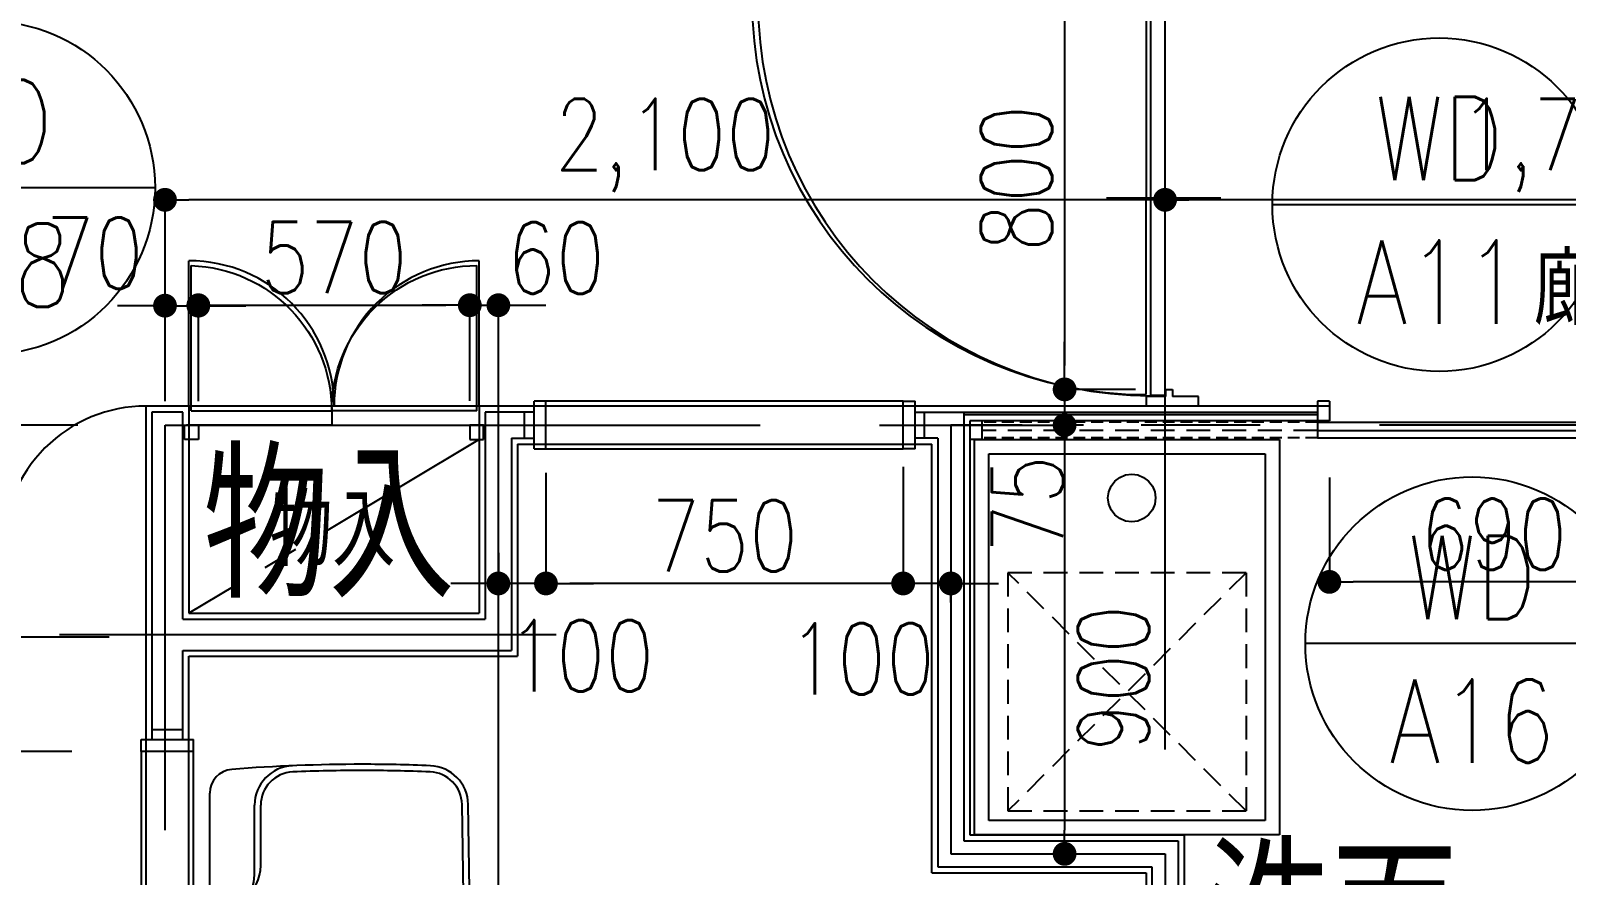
# Model space of a CAD drawing. Header units: millimetres. Extents: x 15495 to 166182, y -39946 to 18307.
# Drawn here: x 32159 to 35383, y 8336 to 10109 of the extents above; entities that cross this region are included whole.
import ezdxf
from ezdxf.enums import TextEntityAlignment as Align

# ---------------------------------------------------------------- set-up
doc = ezdxf.new("R2010")
doc.units = ezdxf.units.MM
doc.header["$LTSCALE"] = 1000
for name, pattern in [('WaterSpace_CENTER', [2, 1.25, -0.25, 0.25, -0.25]), ('WaterSpace_DASHED', [0.75, 0.5, -0.25]), ('WaterSpace_DASHED2', [0.375, 0.25, -0.125])]:
    doc.linetypes.add(name, pattern=pattern)
doc.layers.get('0').update_dxf_attribs({"linetype": 'CONTINUOUS'})
for name, color, linetype in [('DT_ID', 13, 'CONTINUOUS'), ('E_TEXT', 3, 'CONTINUOUS'), ('F_FITT1-100', 5, 'CONTINUOUS'), ('F_FITT1-50', 5, 'CONTINUOUS'), ('SF-A_SANI-50', 60, 'CONTINUOUS'), ('SF-A_SANI-KYOUTSU', 60, 'CONTINUOUS'), ('SF-DT_ID-100', 13, 'CONTINUOUS'), ('SF-E_DIM-50', 3, 'CONTINUOUS'), ('SF-E_TEXT-100', 3, 'CONTINUOUS'), ('SF-E_TEXT-50', 3, 'CONTINUOUS'), ('SF-F_FITT1-100', 5, 'CONTINUOUS'), ('SF-F_FITT1-50', 5, 'CONTINUOUS'), ('SINK-A_B_C_E_TYPE_A_SANI-100', 60, 'CONTINUOUS'), ('SINK-A_B_C_E_TYPE_A_SANI-50', 60, 'CONTINUOUS'), ('SINK-A_B_C_E_TYPE_DT_ID', 13, 'CONTINUOUS'), ('WaterSpace_F_FINI1-50', 190, 'CONTINUOUS'), ('WaterSpace_F_FITT1-100', 5, 'CONTINUOUS'), ('WaterSpace_F_FITT1-50', 5, 'CONTINUOUS'), ('WaterSpace_SP-A_ELSE-50', 6, 'CONTINUOUS'), ('WaterSpace_SP-A_SANI-100', 60, 'CONTINUOUS'), ('WaterSpace_SP-A_SANI-50', 60, 'CONTINUOUS'), ('WaterSpace_SP-A_SANI-KYOUTSU', 60, 'CONTINUOUS'), ('WaterSpace_SP-E_GRID-50', 1, 'WaterSpace_CENTER'), ('WaterSpace_SP-F_FINI1-100', 190, 'CONTINUOUS'), ('WaterSpace_SP-F_FINI1-50', 190, 'CONTINUOUS'), ('WaterSpace_SP-F_FITT1-100', 5, 'CONTINUOUS'), ('WaterSpace_SP-F_FITT1-50', 5, 'CONTINUOUS'), ('WaterSpace_SP-F_FITT2-100', 1, 'CONTINUOUS'), ('WaterSpace_SP-F_FITT2-50', 1, 'CONTINUOUS'), ('WaterSpace_SP-F_HIDE-100', 12, 'CONTINUOUS'), ('WaterSpace_SP-F_HIDE-50', 12, 'CONTINUOUS'), ('WaterSpace_SP-H-AREA-50', 1, 'WaterSpace_CENTER'), ('WaterSpace_SP-H_LINE1-100', 140, 'CONTINUOUS'), ('WaterSpace_SP-H_LINE1-50', 140, 'CONTINUOUS'), ('WaterSpace_SP-U_LGS-50', 120, 'CONTINUOUS')]:
    doc.layers.add(name, color=color, linetype=linetype)
doc.styles.add('DIM', font='romans.shx', dxfattribs={"width": 0.8, "bigfont": 'bigfont.shx'})
doc.styles.add('ROOM', font='romans.shx', dxfattribs={"width": 0.8, "bigfont": 'bigfont.shx'})
doc.styles.add('SINK-A_B_C_E_TYPE_STANDARD', font='TXT', dxfattribs={"bigfont": 'BIGFONT'})
doc.styles.get("Standard").update_dxf_attribs({"font": 'txt.shx', "bigfont": 'bigfont.shx'})
doc.dimstyles.new('DIM50_3_3', dxfattribs={"dimscale": 50, "dimtxt": 3, "dimasz": 1, "dimexe": 0, "dimexo": 1, "dimgap": 0.5, "dimtad": 1, "dimdec": 1, "dimdsep": 46, "dimlunit": 6, "dimtxsty": 'DIM', "dimblk1": 'DOT', "dimblk2": 'DOT', "dimsah": 1, "dimcen": 1, "dimclrd": 256, "dimclre": 256, "dimclrt": 256, "dimadec": 0, "dimazin": 0, "dimtfac": 1, "dimtdec": 1, "dimtix": 1, "dimtmove": 2, "dimatfit": 3, "dimldrblk": 'DOT', "dimfxl": 1, "dimtvp": 0.833333, "dimtolj": 1, "dimarcsym": 0})

# ---------------------------------------------------------------- blocks, each defined once
blk = doc.blocks.new('TATEGU-KIGOU')
at = {"color": 2}
blk.add_line((350, 0), (-350, 0), dxfattribs=at)
blk.add_circle((0, 0), 350, dxfattribs=at)
at = {"color": 2, "style": 'ROOM', "width": 0.8}
for tag, p in [('建具種別', (0, 51.6)), ('建具番号', (0, -250.1))]:
    blk.add_attdef(tag, text='', height=175, dxfattribs=at).set_placement(p, align=Align.CENTER)
at = {"flags": 1}
for tag, p in [('内法寸法（W）', (-414, -713.8)), ('内法寸法（H）', (-414, -1063.8)), ('階', (-373.6, -1414.3)), ('部屋名', (-373.6, -1786.8)), ('メーカー名', (-373.6, -2148.9)), ('値段', (-373.6, -2498.9)), ('重量', (-373.6, -2848.9)), ('建具形状', (-373.6, -3199)), ('開閉方式', (-373.6, -3549)), ('取付場所', (-373.6, -3899)), ('見込', (-373.6, -4296.3)), ('扉厚', (-373.6, -4646.3)), ('仕上', (-373.6, -4996.3)), ('ガラス', (-373.6, -5346.3)), ('建具金物', (-373.6, -5696.3)), ('枠形状', (-373.6, -6046.3)), ('沓摺形状', (-373.6, -6396.3)), ('特記事項', (-373.6, -6746.3)), ('防火性能', (-373.6, -7096.3))]:
    blk.add_attdef(tag, p, '', height=175, dxfattribs=at)
blk = doc.blocks.new('WD-A11_100')
at = {"layer": 'F_FITT1-100'}
for q in [(-867.2, 415), (-40.2, -412.4)]:
    blk.add_line((-40, 415), q, dxfattribs=at)
blk.add_arc((-39.8, 415), 827.4, 180, 269.9719, dxfattribs=at)
blk = doc.blocks.new('SINK-A_B_C_E_TYPE_sink-1_2250')
at = {"layer": 'SINK-A_B_C_E_TYPE_A_SANI-100', "linetype": 'Continuous'}
for p, q in [((0, 0), (0, -650)), ((0, 0), (0, -650)), ((2250, 0), (2250, -650)), ((2250, 0), (2250, -650)), ((1297.5, -44), (1962.5, -44)), ((1297.5, -44), (1962.5, -44)), ((1321.1, -586.8), (1500.3, -589.4)), ((1321.1, -586.8), (1500.3, -589.4)), ((1502, -589.5), (1630, -590)), ((1502, -589.5), (1630, -590)), ((1630, -590), (1758, -589.5)), ((1630, -590), (1758, -589.5)), ((1759.8, -589.4), (1938.9, -586.8)), ((1759.8, -589.4), (1938.9, -586.8)), ((0, -650), (2250, -650)), ((0, -650), (2250, -650))]:
    blk.add_line(p, q, dxfattribs=at)
for centre, radius in [((450, -261), 65), ((450, -261), 65), ((582, -456), 72.5), ((582, -456), 72.5)]:
    blk.add_circle(centre, radius, dxfattribs=at)
for centre, radius, start, end in [((1297.5, -94), 50, 90, 175.5283), ((1297.5, -94), 50, 90, 175.5283), ((1962.5, -94), 50, 4.4717, 90), ((1962.5, -94), 50, 4.4717, 90), ((4750, -364), 3513, 175.5283, 180), ((4750, -364), 3513, 175.5283, 180), ((-1490, -364), 3513, 0, 4.4717), ((-1490, -364), 3513, 0, 4.4717), ((318, -456), 72.5, 90, 87.6285), ((318, -456), 72.5, 90, 87.6285), ((4750, -364), 3513, 180, 182.3366), ((4750, -364), 3513, 180, 182.3366), ((-1490, -364), 3513, 357.6634, 0), ((-1490, -364), 3513, 357.6634, 0), ((1322.9, -503.8), 83, 182.3366, 268.8212), ((1322.9, -503.8), 83, 182.3366, 268.8212), ((1937.1, -503.8), 83, 271.1788, 357.6634), ((1937.1, -503.8), 83, 271.1788, 357.6634)]:
    blk.add_arc(centre, radius, start, end, dxfattribs=at)
at = {"layer": 'SINK-A_B_C_E_TYPE_A_SANI-50', "linetype": 'Continuous'}
for p, q in [((0, 0), (0, -650)), ((2250, 0), (2250, -650)), ((1297.5, -44), (1962.5, -44)), ((731, -72), (169, -72)), ((139, -580), (139, -102)), ((761, -580), (761, -102)), ((1469.3, -138), (1323, -138)), ((1449.3, -151), (1323, -151)), ((1790.7, -138), (1937, -138)), ((1810.7, -151), (1937, -151)), ((1321.4, -573.8), (1508, -576.5)), ((1509.7, -576.5), (1748.8, -576.5)), ((1750.5, -576.5), (1938.6, -573.8)), ((731, -610), (169, -610)), ((1321.1, -586.8), (1500.3, -589.4)), ((1502, -589.5), (1630, -590)), ((1630, -590), (1758, -589.5)), ((1759.8, -589.4), (1938.9, -586.8)), ((0, -650), (2250, -650))]:
    blk.add_line(p, q, dxfattribs=at)
for centre, radius in [((1466, -91), 17.5), ((1630, -194), 90.7), ((450, -261), 65), ((582, -456), 72.5)]:
    blk.add_circle(centre, radius, dxfattribs=at)
for centre, radius, start, end in [((1297.5, -94), 50, 90, 175.5283), ((1630, -200), 138, 39.3915, 140.6085), ((1962.5, -94), 50, 4.4717, 90), ((169, -102), 30, 90, 180), ((731, -102), 30, 0, 90), ((4750, -364), 3513, 175.5283, 180), ((-1490, -364), 3513, 0, 4.4717), ((1449.3, -61), 90, 270, 322.4359), ((1469.3, -68), 70, 270, 320.6085), ((1790.7, -68), 70, 219.3915, 270), ((1810.7, -61), 90, 217.5642, 270), ((1323, -221), 83, 90, 177.6105), ((1323, -221), 70, 90, 177.6105), ((1937, -221), 83, 2.3894, 90), ((1937, -221), 70, 2.3894, 90), ((4750, -364), 3500, 177.6105, 180), ((-1490, -364), 3500, 0, 2.3894), ((318, -456), 72.5, 90, 87.6285), ((4750, -364), 3513, 180, 182.3366), ((4750, -364), 3500, 180, 182.3366), ((-1490, -364), 3500, 357.6634, 0), ((-1490, -364), 3513, 357.6634, 0), ((1322.9, -503.8), 83, 182.3366, 268.8212), ((1322.9, -503.8), 70, 182.3366, 268.8212), ((1937.1, -503.8), 70, 271.1788, 357.6634), ((1937.1, -503.8), 83, 271.1788, 357.6634), ((169, -580), 30, 180, 270), ((731, -580), 30, 270, 0)]:
    blk.add_arc(centre, radius, start, end, dxfattribs=at)
at = {"layer": 'SINK-A_B_C_E_TYPE_DT_ID', "style": 'SINK-A_B_C_E_TYPE_STANDARD', "flags": 1}
for tag, p in [('KTメーカー', (3312.6, 559.4)), ('KT品番', (3312.6, 43.1)), ('KT価格', (3312.6, -456.9)), ('KT取付個所', (3312.6, -852.2)), ('KT寸法（W）', (3321.5, -1319)), ('KT寸法（D）', (3345.3, -1741.7)), ('KTカウンター', (3348.4, -2139.5)), ('KT調理器具', (3348.4, -2556.1)), ('KT水栓金具', (3348.4, -3056.1)), ('KT特記事項', (3348.4, -3531.9))]:
    blk.add_attdef(tag, p, '', height=250, dxfattribs=at)
blk = doc.blocks.new('SINK-A_B_C_E_TYPE')
at = {"layer": 'SINK-A_B_C_E_TYPE_DT_ID', "linetype": 'Continuous'}
blk.add_blockref('SINK-A_B_C_E_TYPE_sink-1_2250', (0, 0), dxfattribs=at)
blk.add_blockref('SINK-A_B_C_E_TYPE_sink-1_2250', (0, 0), dxfattribs=at)
blk = doc.blocks.new('WaterSpace_WD-A16_100')
at = {"layer": 'WaterSpace_F_FITT1-100'}
blk.add_line((715, 51.5), (5, 51.5), dxfattribs=at)
at = {"layer": 'WaterSpace_F_FITT1-100', "linetype": 'WaterSpace_DASHED', "ltscale": 0.1}
blk.add_line((715, 51.5), (1420, 51.5), dxfattribs=at)
blk = doc.blocks.new('WaterSpace_WD-A16_50')
at = {"layer": 'WaterSpace_F_FINI1-50'}
blk.add_line((740, 31), (1470, 31), dxfattribs=at)
at = {"layer": 'WaterSpace_F_FITT1-50'}
for p, q in [((0, 90), (25, 90)), ((0, -10.000125), (0, 90)), ((25, -10.000125), (25, 90)), ((30, 34), (30, 67)), ((740, 67), (30, 67)), ((740, 34), (740, 67)), ((1445, 31), (1445, 70)), ((1445, 70), (1470, 70)), ((740, 34), (30, 34)), ((740, 31), (715, 31)), ((715, -10.000125), (715, 31)), ((740, -10.000125), (740, 31)), ((0, -10.000125), (25, -10.000125)), ((715, -10.00025), (740, -10.00025))]:
    blk.add_line(p, q, dxfattribs=at)
at = {"layer": 'WaterSpace_F_FITT1-50', "linetype": 'WaterSpace_DASHED2', "ltscale": 0.1}
for p, q in [((740, 67), (1445, 67)), ((740, 34), (1445, 34))]:
    blk.add_line(p, q, dxfattribs=at)
blk = doc.blocks.new('WaterSpace_WD-A18_100')
at = {"layer": 'WaterSpace_F_FITT1-100'}
for p, q in [((0, 0), (0, 305)), ((610, 0), (610, 305))]:
    blk.add_line(p, q, dxfattribs=at)
for centre, start, end in [((0, 0), 0, 90), ((610, 0), 90, 180)]:
    blk.add_arc(centre, 305, start, end, dxfattribs=at)
blk = doc.blocks.new('WaterSpace_WD-A18_50')
at = {"layer": 'WaterSpace_F_FITT1-50'}
for p, q in [((-605, -10), (-605, 295)), ((-5, -10), (-5, 294.8)), ((-605, -10), (-300, -10)), ((-300, -10), (-300, -40)), ((-5, -10), (-300, -10))]:
    blk.add_line(p, q, dxfattribs=at)
at = {"layer": 'WaterSpace_F_FITT1-50', "linetype": 'Continuous'}
for p, q in [((-619, -40), (-590, -40)), ((-619, -70), (-619, -40)), ((-590, -40), (-590, -70)), ((-20, -40), (-20, -70)), ((9, -40), (-20, -40)), ((9, -70), (9, -40)), ((-590, -70), (-619, -70)), ((-20, -70), (9, -70))]:
    blk.add_line(p, q, dxfattribs=at)
at = {"layer": 'WaterSpace_F_FITT1-50'}
for centre, start, end in [((-605, -10), 360, 90), ((5, -10), 91.8789, 180)]:
    blk.add_arc(centre, 305, start, end, dxfattribs=at)
blk = doc.blocks.new('WaterSpace')
at = {"layer": 'WaterSpace_SP-A_ELSE-50'}
blk.add_arc((2140, -2590), 300, 270, 0, dxfattribs=at)
at = {"layer": 'WaterSpace_SP-A_SANI-100'}
for p, q in [((-240, -2820), (-240, -1990)), ((-240, -1990), (400, -1990)), ((400, -1990), (400, -2820)), ((400, -2820), (-240, -2820))]:
    blk.add_line(p, q, dxfattribs=at)
at = {"layer": 'WaterSpace_SP-A_SANI-50'}
for p, q in [((-240, -2820), (-240, -1990)), ((-240, -2820), (-240, -1990)), ((-240, -1990), (400, -1990)), ((-240, -1990), (400, -1990)), ((400, -1990), (400, -2820)), ((400, -1990), (400, -2820)), ((-210, -2790), (-210, -2020)), ((-210, -2790), (-210, -2020)), ((-210, -2020), (370, -2020)), ((-210, -2020), (370, -2020)), ((370, -2020), (370, -2790)), ((370, -2020), (370, -2790)), ((21.7, -2684.1), (26.7, -2672)), ((21.7, -2684.1), (26.7, -2672)), ((26.7, -2672), (34.6, -2661.6)), ((26.7, -2672), (34.6, -2661.6)), ((34.6, -2661.6), (45, -2653.7)), ((34.6, -2661.6), (45, -2653.7)), ((45, -2653.7), (57.1, -2648.7)), ((45, -2653.7), (57.1, -2648.7)), ((57.1, -2648.7), (70, -2647)), ((57.1, -2648.7), (70, -2647)), ((70, -2647), (82.9, -2648.7)), ((70, -2647), (82.9, -2648.7)), ((82.9, -2648.7), (95, -2653.7)), ((82.9, -2648.7), (95, -2653.7)), ((95, -2653.7), (105.4, -2661.6)), ((95, -2653.7), (105.4, -2661.6)), ((105.4, -2661.6), (113.3, -2672)), ((105.4, -2661.6), (113.3, -2672)), ((113.3, -2672), (118.3, -2684.1)), ((113.3, -2672), (118.3, -2684.1)), ((20, -2697), (21.7, -2684.1)), ((20, -2697), (21.7, -2684.1)), ((21.7, -2709.9), (20, -2697)), ((21.7, -2709.9), (20, -2697)), ((118.3, -2684.1), (120, -2697)), ((118.3, -2684.1), (120, -2697)), ((120, -2697), (118.3, -2709.9)), ((120, -2697), (118.3, -2709.9)), ((26.7, -2722), (21.7, -2709.9)), ((26.7, -2722), (21.7, -2709.9)), ((34.6, -2732.4), (26.7, -2722)), ((34.6, -2732.4), (26.7, -2722)), ((45, -2740.3), (34.6, -2732.4)), ((45, -2740.3), (34.6, -2732.4)), ((57.1, -2745.3), (45, -2740.3)), ((57.1, -2745.3), (45, -2740.3)), ((95, -2740.3), (82.9, -2745.3)), ((95, -2740.3), (82.9, -2745.3)), ((105.4, -2732.4), (95, -2740.3)), ((105.4, -2732.4), (95, -2740.3)), ((113.3, -2722), (105.4, -2732.4)), ((113.3, -2722), (105.4, -2732.4)), ((118.3, -2709.9), (113.3, -2722)), ((118.3, -2709.9), (113.3, -2722)), ((70, -2747), (57.1, -2745.3)), ((70, -2747), (57.1, -2745.3)), ((82.9, -2745.3), (70, -2747)), ((82.9, -2745.3), (70, -2747)), ((370, -2790), (-210, -2790)), ((370, -2790), (-210, -2790)), ((400, -2820), (-240, -2820)), ((400, -2820), (-240, -2820))]:
    blk.add_line(p, q, dxfattribs=at)
at = {"layer": 'WaterSpace_SP-E_GRID-50'}
for p, q in [((1400, -2276.4), (1400, -2993.8)), ((1400, -2276.4), (1400, -2993.8)), ((1278.5, -2410), (2321.7, -2410))]:
    blk.add_line(p, q, dxfattribs=at)
at = {"layer": 'WaterSpace_SP-F_FINI1-100'}
for p, q in [((40, -1910), (40, -105)), ((-40, -1990), (-40, -1490)), ((490, -1910), (40, -1910)), ((490, -1910), (490, -2810)), ((410, -1990), (-40, -1990)), ((410, -1990), (-40, -1990)), ((410, -2859), (410, -1990)), ((2050, -2165), (2050, -2365)), ((2140, -2890), (2140, -2165)), ((1360, -2810), (1360, -2365)), ((2050, -2365), (1360, -2365)), ((2050, -2455), (1440, -2455)), ((1440, -2890), (1440, -2455)), ((2050, -2890), (2050, -2455)), ((550, -2810), (490, -2810)), ((1360, -2810), (1300, -2810)), ((-345, -2890), (-345, -2859)), ((-345, -2859), (410, -2859)), ((-345, -2890), (-70.3, -2890)), ((39.7, -2890), (550, -2890)), ((1300, -2890), (1440, -2890)), ((2050, -2890), (2140, -2890))]:
    blk.add_line(p, q, dxfattribs=at)
at = {"layer": 'WaterSpace_SP-F_FINI1-50'}
for p, q in [((40, -1910), (40, -105)), ((-40, -1990), (-40, -1490)), ((490, -1910), (40, -1910)), ((490, -1910), (490, -2810)), ((410, -1990), (-40, -1990)), ((410, -2820), (410, -1990)), ((2050, -2190), (2050, -2365)), ((2140, -2890), (2140, -2190)), ((1360, -2810), (1360, -2365)), ((2050, -2365), (1360, -2365)), ((1440, -2820), (1440, -2455)), ((2050, -2455), (1440, -2455)), ((2050, -2820), (2050, -2455)), ((525, -2810), (490, -2810)), ((1360, -2810), (1325, -2810)), ((1440, -2890), (1440, -2850)), ((2050, -2890), (2050, -2850)), ((-320, -2890), (525, -2890)), ((1325, -2890), (1440, -2890)), ((2050, -2890), (2140, -2890))]:
    blk.add_line(p, q, dxfattribs=at)
at = {"layer": 'WaterSpace_SP-F_FITT1-100'}
for p, q in [((2050, -2165), (2140, -2165)), ((550, -2810), (550, -2890)), ((1300, -2810), (1300, -2890)), ((1440, -2890), (2050, -2890))]:
    blk.add_line(p, q, dxfattribs=at)
at = {"layer": 'WaterSpace_SP-F_FITT1-50'}
for p, q in [((2040, -2165), (2040, -2190)), ((2040, -2165), (2150, -2165)), ((2150, -2190), (2040, -2190)), ((2150, -2165), (2150, -2190)), ((525, -2800), (550, -2800)), ((525, -2800), (525, -2900)), ((550, -2800), (550, -2900)), ((1325, -2800), (1300, -2800)), ((1300, -2800), (1300, -2900)), ((1325, -2800), (1325, -2900)), ((410, -2859), (410, -2820)), ((410, -2859), (410, -2820)), ((385, -2859), (410, -2859)), ((385, -2859), (410, -2859)), ((1750, -2850), (1445, -2850)), ((1750, -2850), (1445, -2850)), ((1750, -2850), (2055, -2850)), ((1750, -2850), (2055, -2850)), ((550, -2900), (525, -2900)), ((1300, -2900), (1325, -2900))]:
    blk.add_line(p, q, dxfattribs=at)
at = {"layer": 'WaterSpace_SP-F_FITT2-100'}
for p, q in [((2050, -1265), (2050, -2165)), ((2140, -2165), (2140, -1265))]:
    blk.add_line(p, q, dxfattribs=at)
at = {"layer": 'WaterSpace_SP-F_FITT2-50'}
for p, q in [((2040, -1265), (2040, -2165)), ((2040, -1265), (2040, -2165)), ((2150, -2165), (2150, -1265)), ((2150, -2165), (2150, -1265))]:
    blk.add_line(p, q, dxfattribs=at)
at = {"layer": 'WaterSpace_SP-F_HIDE-100', "ltscale": 0.2}
for p, q in [((1300, -2810), (550, -2810)), ((550, -2890), (1300, -2890))]:
    blk.add_line(p, q, dxfattribs=at)
at = {"layer": 'WaterSpace_SP-F_HIDE-50', "ltscale": 0.2}
for p, q in [((1300, -2800), (550, -2800)), ((550, -2900), (1300, -2900))]:
    blk.add_line(p, q, dxfattribs=at)
at = {"layer": 'WaterSpace_SP-H-AREA-50'}
for points in [[(0, 0), (2100, 0), (2100, -2850), (450, -2850), (450, -1950), (0, -1950), (0, 0)], [(0, -1450), (-1700, -1450), (-1700, -2850), (450, -2850), (450, -1950), (0, -1950), (0, -1450)], [(0, -1450), (-1700, -1450), (-1700, -2850), (450, -2850), (450, -1950), (0, -1950), (0, -1450)]]:
    blk.add_lwpolyline(points, dxfattribs=at)
at = {"layer": 'WaterSpace_SP-H_LINE1-100', "linetype": 'WaterSpace_DASHED2', "ltscale": 0.2}
for p, q in [((330, -2040), (-170, -2040)), ((-170, -2540), (330, -2040)), ((-170, -2040), (330, -2540)), ((-170, -2540), (-170, -2040)), ((330, -2540), (330, -2040)), ((-170, -2540), (330, -2540))]:
    blk.add_line(p, q, dxfattribs=at)
at = {"layer": 'WaterSpace_SP-H_LINE1-100', "linetype": 'WaterSpace_CENTER', "ltscale": 0.3}
blk.add_line((1440, -2820), (2050, -2455), dxfattribs=at)
at = {"layer": 'WaterSpace_SP-H_LINE1-50', "linetype": 'WaterSpace_DASHED2', "ltscale": 0.2}
for p, q in [((330, -2040), (-170, -2040)), ((-170, -2040), (330, -2540)), ((-170, -2540), (330, -2040)), ((-170, -2540), (-170, -2040)), ((330, -2040), (-170, -2040)), ((-170, -2040), (330, -2540)), ((-170, -2540), (330, -2040)), ((-170, -2540), (-170, -2040)), ((330, -2540), (330, -2040)), ((330, -2540), (330, -2040)), ((-170, -2540), (330, -2540)), ((-170, -2540), (330, -2540))]:
    blk.add_line(p, q, dxfattribs=at)
at = {"layer": 'WaterSpace_SP-H_LINE1-50', "linetype": 'WaterSpace_CENTER', "ltscale": 0.3}
blk.add_line((1440, -2820), (2050, -2455), dxfattribs=at)
blk.add_line((1440, -2820), (2050, -2455), dxfattribs=at)
at = {"layer": 'WaterSpace_SP-U_LGS-50'}
for p, q in [((27.5, -1922.5), (27.5, -75)), ((-27.5, -1977.5), (-27.5, -1477.5)), ((477.5, -1922.5), (27.5, -1922.5)), ((477.5, -2822.5), (477.5, -1922.5)), ((422.5, -1977.5), (-27.5, -1977.5)), ((422.5, -2877.5), (422.5, -1977.5)), ((2062.5, -2190), (2062.5, -2377)), ((2127.5, -2877.5), (2127.5, -2190)), ((2062.5, -2210), (2127.5, -2210)), ((1372.5, -2822.5), (1372.5, -2377)), ((2062.5, -2377), (1372.5, -2377)), ((2062.5, -2442.5), (1427.5, -2442.5)), ((1427.5, -2877.5), (1427.5, -2442.5)), ((2062.5, -2442.5), (2062.5, -2877.5)), ((477.5, -2822.5), (525, -2822.5)), ((505, -2822.5), (505, -2877.5)), ((1372.5, -2822.5), (1325, -2822.5)), ((1345, -2822.5), (1345, -2877.5)), ((-320, -2871.5), (422.5, -2871.5)), ((525, -2877.5), (-320, -2877.5)), ((1325, -2877.5), (1427.5, -2877.5)), ((2062.5, -2877.5), (2127.5, -2877.5))]:
    blk.add_line(p, q, dxfattribs=at)
at = {"layer": 'WaterSpace_SP-A_SANI-KYOUTSU', "rotation": 270}
blk.add_blockref('SINK-A_B_C_E_TYPE', (2050, -115), dxfattribs=at)
at = {"layer": 'WaterSpace_SP-F_FITT1-100'}
blk.add_blockref('WaterSpace_WD-A16_100', (-1035, -2890), dxfattribs=at)
at = {"layer": 'WaterSpace_SP-F_FITT1-100', "rotation": 180}
blk.add_blockref('WaterSpace_WD-A18_100', (2050, -2890), dxfattribs=at)
at = {"layer": 'WaterSpace_SP-F_FITT1-50'}
blk.add_blockref('WaterSpace_WD-A16_50', (-1060, -2890), dxfattribs=at)
at = {"layer": 'WaterSpace_SP-F_FITT1-50', "yscale": -1}
blk.add_blockref('WaterSpace_WD-A18_50', (2050, -2890), dxfattribs=at)
blk = doc.blocks.new('ROOM')
at = {"layer": 'DT_ID', "flags": 1}
for tag, p in [('室番号', (0, 500)), ('面積', (0, -500)), ('内装制限', (0, -1000)), ('仕上レベル', (0, -1500)), ('スラブレベル', (0, -2000)), ('天井高', (0, -2500)), ('床下地', (0, -3000)), ('床仕上', (0, -3500)), ('巾木高さ', (0, -4000)), ('巾木仕上', (0, -4500)), ('壁下地', (0, -5000)), ('壁仕上', (0, -5500)), ('天井下地', (0, -6000)), ('天井仕上', (0, -6500)), ('見切縁', (0, -7000)), ('備考', (0, -7500))]:
    blk.add_attdef(tag, p, '', height=300, dxfattribs=at)
at = {"layer": 'E_TEXT', "style": 'ROOM', "width": 0.8}
blk.add_attdef('室名', (0, 0), '', height=300, dxfattribs=at)
blk = doc.blocks.new('SF-BLOCK_100')
at = {"layer": 'SF-F_FITT1-100'}
for p, q in [((4500, 9414.47), (4500, 10238.47)), ((4617.23, 9826.47), (4377.23, 9826.47))]:
    blk.add_line(p, q, dxfattribs=at)
at = {"layer": 'SF-A_SANI-KYOUTSU', "rotation": 179.999999999987}
blk.add_blockref('WaterSpace', (4500, 6500), dxfattribs=at)
at = {"layer": 'SF-DT_ID-100'}
for p, values in [((2028.99, 9848.1), {'建具種別': 'WD', '建具番号': 'A18'}), ((5075.46, 9812.72), {'建具種別': 'WD', '建具番号': 'A11'}), ((5144.67, 8891.22), {'建具種別': 'WD', '建具番号': 'A16'})]:
    blk.add_blockref('TATEGU-KIGOU', p, dxfattribs=at).add_auto_attribs(values)
at = {"layer": 'SF-E_TEXT-100'}
ref = blk.add_blockref('ROOM', (2480.08, 8987.52), dxfattribs=at)
ref.add_attrib('室名', '物入', (2480.08, 8987.52), dxfattribs={"height": 300, "style": 'ROOM', "width": 0.8})
ref = blk.add_blockref('ROOM', (4586.2, 8158.3), dxfattribs=at)
ref.add_attrib('室名', '洗面・脱衣室', (4586.2, 8158.3), dxfattribs={"height": 300, "style": 'ROOM', "width": 0.8})
at = {"layer": 'SF-F_FITT1-100'}
blk.add_blockref('WD-A11_100', (4500, 9826.47), dxfattribs=at)
blk = doc.blocks.new('DOT')
at = {"color": 0, "linetype": 'ByBlock'}
blk.add_line((-0.5, 0), (-1, 0), dxfattribs=at)
at = {"color": 0, "linetype": 'ByBlock', "const_width": 0.5}
blk.add_lwpolyline([(-0.25, 0, 1), (0.25, 0, 1)], format="xyb", close=True, dxfattribs=at)
blk = doc.blocks.new('*D313')
at = {"layer": 'SF-E_DIM-50', "lineweight": -2}
for p, q in [((34478.8, 10156), (34329.8, 10156)), ((34329.8, 10106), (34329.8, 9406)), ((34478.8, 9356), (34329.8, 9356))]:
    blk.add_line(p, q, dxfattribs=at)
at = {"layer": 'SF-E_DIM-50', "lineweight": -2, "xscale": 50, "yscale": 50, "zscale": 50}
for p, rotation in [((34329.8, 10156), 90), ((34329.8, 9356), 270)]:
    blk.add_blockref('DOT', p, dxfattribs=dict(at, rotation=rotation))
at = {"layer": 'SF-E_DIM-50', "insert": (34228.9, 9799), "char_height": 150, "attachment_point": 5, "rotation": 90, "style": 'DIM'}
blk.add_mtext('\\A1;800', dxfattribs=at)
blk = doc.blocks.new('_DOT')
at = {"color": 0, "linetype": 'ByBlock'}
blk.add_line((-0.5, 0), (-1, 0), dxfattribs=at)
at = {"color": 0, "linetype": 'ByBlock', "const_width": 0.5}
blk.add_lwpolyline([(-0.25, 0, 1), (0.25, 0, 1)], format="xyb", close=True, dxfattribs=at)
blk = doc.blocks.new('*D309')
at = {"layer": 'SF-E_DIM-50', "lineweight": -2}
for p, q in [((34540.7, 8600.1), (34540.7, 9753.9)), ((36190.7, 9753.9), (34590.7, 9753.9)), ((36240.7, 9500.1), (36240.7, 9753.9))]:
    blk.add_line(p, q, dxfattribs=at)
at = {"layer": 'SF-E_DIM-50', "lineweight": -2, "xscale": 50, "yscale": 50, "zscale": 50, "rotation": 180}
blk.add_blockref('DOT', (34540.7, 9753.9), dxfattribs=at)
at = {"layer": 'SF-E_DIM-50', "lineweight": -2, "xscale": 50, "yscale": 50, "zscale": 50}
blk.add_blockref('DOT', (36240.7, 9753.9), dxfattribs=at)
at = {"layer": 'SF-E_DIM-50', "insert": (35390.7, 9868.2), "char_height": 150, "attachment_point": 5, "style": 'DIM'}
blk.add_mtext('\\A1;1,700', dxfattribs=at)
blk = doc.blocks.new('*D419')
at = {"layer": 'SF-E_DIM-50', "lineweight": -2}
for p, q in [((32440.7, 9331), (32440.7, 9753.9)), ((34490.7, 9753.9), (32490.7, 9753.9)), ((34540.7, 8600.1), (34540.7, 9753.9))]:
    blk.add_line(p, q, dxfattribs=at)
at = {"layer": 'SF-E_DIM-50', "lineweight": -2, "xscale": 50, "yscale": 50, "zscale": 50, "rotation": 180}
blk.add_blockref('DOT', (32440.7, 9753.9), dxfattribs=at)
at = {"layer": 'SF-E_DIM-50', "lineweight": -2, "xscale": 50, "yscale": 50, "zscale": 50}
blk.add_blockref('DOT', (34540.7, 9753.9), dxfattribs=at)
at = {"layer": 'SF-E_DIM-50', "insert": (33490.7, 9868.2), "char_height": 150, "attachment_point": 5, "style": 'DIM'}
blk.add_mtext('\\A1;2,100', dxfattribs=at)
blk = doc.blocks.new('*D453')
at = {"layer": 'SF-E_DIM-50', "lineweight": -2}
for p, q in [((32583.1, 10231), (31551, 10231)), ((31551, 9331), (31551, 10181)), ((32073.1, 9281), (31551, 9281))]:
    blk.add_line(p, q, dxfattribs=at)
at = {"layer": 'SF-E_DIM-50', "lineweight": -2, "xscale": 50, "yscale": 50, "zscale": 50}
for p, rotation in [((31551, 10231), 90), ((31551, 9281), 270)]:
    blk.add_blockref('DOT', p, dxfattribs=dict(at, rotation=rotation))
at = {"layer": 'SF-E_DIM-50', "insert": (31451, 9756), "char_height": 150, "attachment_point": 5, "rotation": 90, "style": 'DIM'}
blk.add_mtext('\\A1;950', dxfattribs=at)
blk = doc.blocks.new('WD-A11_50')
at = {"layer": 'F_FITT1-50'}
for p, q in [((-30.5, -61.8), (-854.5, -61.8)), ((70.3, -40), (-39.7, -40)), ((-39.7, -60), (-39.7, -40)), ((1.8, -60), (-39.7, -60)), ((0, -61.8), (-30.5, -61.8)), ((-30.5, -61.8), (-30.5, -888.1)), ((0, -886.7), (0, -60.4)), ((1.8, -60), (1.8, -75)), ((15.7, -75), (15.7, -60)), ((70.3, -60), (15.7, -60)), ((70.3, -40), (70.3, -60)), ((1.8, -75), (15.7, -75)), ((117.2, -475), (-122.8, -475)), ((-39.7, -890), (-39.7, -910)), ((1.8, -890), (-39.7, -890)), ((0, -888.1), (-30.5, -888.1)), ((1.8, -875), (15.7, -875)), ((1.8, -890), (1.8, -875)), ((15.7, -875), (15.7, -890)), ((70.3, -890), (15.7, -890)), ((70.3, -910), (70.3, -890))]:
    blk.add_line(p, q, dxfattribs=at)
blk.add_arc((-28.5, -62.2), 826, 179.9767, 269.8636, dxfattribs=at)
blk = doc.blocks.new('*D414')
at = {"layer": 'SF-E_DIM-50', "lineweight": -2}
for p, q in [((32257.4, 9281), (31551, 9281)), ((31551, 6481), (31551, 9231)), ((31538.9, 6431), (31551, 6431))]:
    blk.add_line(p, q, dxfattribs=at)
at = {"layer": 'SF-E_DIM-50', "lineweight": -2, "xscale": 50, "yscale": 50, "zscale": 50}
for p, rotation in [((31551, 9281), 90), ((31551, 6431), 270)]:
    blk.add_blockref('DOT', p, dxfattribs=dict(at, rotation=rotation))
at = {"layer": 'SF-E_DIM-50', "insert": (31436.8, 7856), "char_height": 150, "attachment_point": 5, "rotation": 90, "style": 'DIM'}
blk.add_mtext('\\A1;2,850', dxfattribs=at)
blk = doc.blocks.new('*D422')
at = {"layer": 'SF-E_DIM-50', "lineweight": -2}
for p, q in [((33240.7, 9181), (33240.7, 8948.6)), ((33140.7, 9013.1), (33140.7, 8948.6)), ((33090.7, 8948.6), (33040.7, 8948.6)), ((33240.7, 8948.6), (33140.7, 8948.6)), ((33290.7, 8948.6), (33340.7, 8948.6))]:
    blk.add_line(p, q, dxfattribs=at)
at = {"layer": 'SF-E_DIM-50', "lineweight": -2, "xscale": 50, "yscale": 50, "zscale": 50}
blk.add_blockref('DOT', (33140.7, 8948.6), dxfattribs=at)
at = {"layer": 'SF-E_DIM-50', "lineweight": -2, "xscale": 50, "yscale": 50, "zscale": 50, "rotation": 180}
blk.add_blockref('DOT', (33240.7, 8948.6), dxfattribs=at)
at = {"layer": 'SF-E_DIM-50', "insert": (33313.3, 8796.8), "char_height": 150, "attachment_point": 5, "style": 'DIM'}
blk.add_mtext('\\A1;100', dxfattribs=at)
blk = doc.blocks.new('*D421')
at = {"layer": 'SF-E_DIM-50', "lineweight": -2}
for p, q in [((33990.7, 9193.3), (33990.7, 8948.6)), ((33240.7, 9181), (33240.7, 8948.6)), ((33940.7, 8948.6), (33290.7, 8948.6))]:
    blk.add_line(p, q, dxfattribs=at)
at = {"layer": 'SF-E_DIM-50', "lineweight": -2, "xscale": 50, "yscale": 50, "zscale": 50, "rotation": 180}
blk.add_blockref('DOT', (33240.7, 8948.6), dxfattribs=at)
at = {"layer": 'SF-E_DIM-50', "lineweight": -2, "xscale": 50, "yscale": 50, "zscale": 50}
blk.add_blockref('DOT', (33990.7, 8948.6), dxfattribs=at)
at = {"layer": 'SF-E_DIM-50', "insert": (33615.7, 9048.6), "char_height": 150, "attachment_point": 5, "style": 'DIM'}
blk.add_mtext('\\A1;750', dxfattribs=at)
blk = doc.blocks.new('*D420')
at = {"layer": 'SF-E_DIM-50', "lineweight": -2}
for p, q in [((33030.7, 9532.7), (32980.7, 9532.7)), ((33080.7, 9332), (33080.7, 9532.7)), ((33080.7, 9532.7), (33140.7, 9532.7)), ((33140.7, 9113.1), (33140.7, 9532.7)), ((33190.7, 9532.7), (33240.7, 9532.7))]:
    blk.add_line(p, q, dxfattribs=at)
at = {"layer": 'SF-E_DIM-50', "lineweight": -2, "xscale": 50, "yscale": 50, "zscale": 50}
blk.add_blockref('DOT', (33080.7, 9532.7), dxfattribs=at)
at = {"layer": 'SF-E_DIM-50', "lineweight": -2, "xscale": 50, "yscale": 50, "zscale": 50, "rotation": 180}
blk.add_blockref('DOT', (33140.7, 9532.7), dxfattribs=at)
at = {"layer": 'SF-E_DIM-50', "insert": (33261.4, 9631.7), "char_height": 150, "attachment_point": 5, "style": 'DIM'}
blk.add_mtext('\\A1;60', dxfattribs=at)
blk = doc.blocks.new('*D425')
at = {"layer": 'SF-E_DIM-50', "lineweight": -2}
for p, q in [((32245.2, 8596), (31886.3, 8596)), ((31886.3, 8546), (31886.3, 7746)), ((32245.2, 7696), (31886.3, 7696))]:
    blk.add_line(p, q, dxfattribs=at)
at = {"layer": 'SF-E_DIM-50', "lineweight": -2, "xscale": 50, "yscale": 50, "zscale": 50}
for p, rotation in [((31886.3, 8596), 90), ((31886.3, 7696), 270)]:
    blk.add_blockref('DOT', p, dxfattribs=dict(at, rotation=rotation))
at = {"layer": 'SF-E_DIM-50', "insert": (31786.3, 8146), "char_height": 150, "attachment_point": 5, "rotation": 90, "style": 'DIM'}
blk.add_mtext('\\A1;900', dxfattribs=at)
blk = doc.blocks.new('*D424')
at = {"layer": 'SF-E_DIM-50', "lineweight": -2}
for p, q in [((31905.5, 9281), (31886.3, 9281)), ((31886.3, 9231), (31886.3, 8886)), ((32323.3, 8836), (31886.3, 8836))]:
    blk.add_line(p, q, dxfattribs=at)
at = {"layer": 'SF-E_DIM-50', "lineweight": -2, "xscale": 50, "yscale": 50, "zscale": 50}
for p, rotation in [((31886.3, 9281), 90), ((31886.3, 8836), 270)]:
    blk.add_blockref('DOT', p, dxfattribs=dict(at, rotation=rotation))
at = {"layer": 'SF-E_DIM-50', "insert": (31786.3, 9058.5), "char_height": 150, "attachment_point": 5, "rotation": 90, "style": 'DIM'}
blk.add_mtext('\\A1;445', dxfattribs=at)
blk = doc.blocks.new('*D428')
at = {"layer": 'SF-E_DIM-50', "lineweight": -2}
for p, q in [((32510.7, 9331), (32510.7, 9532.7)), ((32560.7, 9532.7), (33030.7, 9532.7)), ((33080.7, 9332), (33080.7, 9532.7))]:
    blk.add_line(p, q, dxfattribs=at)
at = {"layer": 'SF-E_DIM-50', "lineweight": -2, "xscale": 50, "yscale": 50, "zscale": 50, "rotation": 180}
blk.add_blockref('DOT', (32510.7, 9532.7), dxfattribs=at)
at = {"layer": 'SF-E_DIM-50', "lineweight": -2, "xscale": 50, "yscale": 50, "zscale": 50}
blk.add_blockref('DOT', (33080.7, 9532.7), dxfattribs=at)
at = {"layer": 'SF-E_DIM-50', "insert": (32795.7, 9632.7), "char_height": 150, "attachment_point": 5, "style": 'DIM'}
blk.add_mtext('\\A1;570', dxfattribs=at)
blk = doc.blocks.new('*D427')
at = {"layer": 'SF-E_DIM-50', "lineweight": -2}
for p, q in [((32390.7, 9531.7), (32340.7, 9531.7)), ((32440.7, 9510.7), (32440.7, 9531.7)), ((32440.7, 9531.7), (32510.7, 9531.7)), ((32510.7, 9331), (32510.7, 9531.7)), ((32560.7, 9531.7), (32610.7, 9531.7))]:
    blk.add_line(p, q, dxfattribs=at)
at = {"layer": 'SF-E_DIM-50', "lineweight": -2, "xscale": 50, "yscale": 50, "zscale": 50}
blk.add_blockref('DOT', (32440.7, 9531.7), dxfattribs=at)
at = {"layer": 'SF-E_DIM-50', "lineweight": -2, "xscale": 50, "yscale": 50, "zscale": 50, "rotation": 180}
blk.add_blockref('DOT', (32510.7, 9531.7), dxfattribs=at)
at = {"layer": 'SF-E_DIM-50', "insert": (32292.4, 9642.1), "char_height": 150, "attachment_point": 5, "style": 'DIM'}
blk.add_mtext('\\A1;70', dxfattribs=at)
blk = doc.blocks.new('*D426')
at = {"layer": 'SF-E_DIM-50', "lineweight": -2}
for p, q in [((32159.2, 8836), (31886.3, 8836)), ((31886.3, 8786), (31886.3, 8646)), ((32245.2, 8596), (31886.3, 8596))]:
    blk.add_line(p, q, dxfattribs=at)
at = {"layer": 'SF-E_DIM-50', "lineweight": -2, "xscale": 50, "yscale": 50, "zscale": 50}
for p, rotation in [((31886.3, 8836), 90), ((31886.3, 8596), 270)]:
    blk.add_blockref('DOT', p, dxfattribs=dict(at, rotation=rotation))
at = {"layer": 'SF-E_DIM-50', "insert": (32011.1, 8661), "char_height": 150, "attachment_point": 5, "rotation": 90, "style": 'DIM'}
blk.add_mtext('\\A1;240', dxfattribs=at)
blk = doc.blocks.new('*D308')
at = {"layer": 'SF-E_DIM-50', "lineweight": -2}
for p, q in [((34024.8, 9281), (34329.8, 9281)), ((34329.8, 9231), (34329.8, 8431)), ((34124.8, 8381), (34329.8, 8381))]:
    blk.add_line(p, q, dxfattribs=at)
at = {"layer": 'SF-E_DIM-50', "lineweight": -2, "xscale": 50, "yscale": 50, "zscale": 50}
for p, rotation in [((34329.8, 9281), 90), ((34329.8, 8381), 270)]:
    blk.add_blockref('DOT', p, dxfattribs=dict(at, rotation=rotation))
at = {"layer": 'SF-E_DIM-50', "insert": (34432.4, 8749.3), "char_height": 150, "attachment_point": 5, "rotation": 90, "style": 'DIM'}
blk.add_mtext('\\A1;900', dxfattribs=at)
blk = doc.blocks.new('*D312')
at = {"layer": 'SF-E_DIM-50', "lineweight": -2}
for p, q in [((34329.8, 9406), (34329.8, 9456)), ((34478.8, 9356), (34329.8, 9356)), ((34329.8, 9356), (34329.8, 9281)), ((34369.6, 9281), (34329.8, 9281)), ((34329.8, 9231), (34329.8, 9181))]:
    blk.add_line(p, q, dxfattribs=at)
at = {"layer": 'SF-E_DIM-50', "lineweight": -2, "xscale": 50, "yscale": 50, "zscale": 50}
for p, rotation in [((34329.8, 9356), 270), ((34329.8, 9281), 90)]:
    blk.add_blockref('DOT', p, dxfattribs=dict(at, rotation=rotation))
at = {"layer": 'SF-E_DIM-50', "insert": (34251.8, 9114.8), "char_height": 150, "attachment_point": 5, "rotation": 90, "style": 'DIM'}
blk.add_mtext('\\A1;75', dxfattribs=at)
blk = doc.blocks.new('*D310')
at = {"layer": 'SF-E_DIM-50', "lineweight": -2}
for p, q in [((33990.7, 9193.3), (33990.7, 8948.6)), ((33940.7, 8948.6), (33890.7, 8948.6)), ((34090.7, 8948.6), (33990.7, 8948.6)), ((34090.7, 8908.3), (34090.7, 8948.6)), ((34140.7, 8948.6), (34190.7, 8948.6))]:
    blk.add_line(p, q, dxfattribs=at)
at = {"layer": 'SF-E_DIM-50', "lineweight": -2, "xscale": 50, "yscale": 50, "zscale": 50}
blk.add_blockref('DOT', (33990.7, 8948.6), dxfattribs=at)
at = {"layer": 'SF-E_DIM-50', "lineweight": -2, "xscale": 50, "yscale": 50, "zscale": 50, "rotation": 180}
blk.add_blockref('DOT', (34090.7, 8948.6), dxfattribs=at)
at = {"layer": 'SF-E_DIM-50', "insert": (33903.3, 8790.2), "char_height": 150, "attachment_point": 5, "style": 'DIM'}
blk.add_mtext('\\A1;100', dxfattribs=at)
blk = doc.blocks.new('*D315')
at = {"layer": 'SF-E_DIM-50', "lineweight": -2}
for p, q in [((34885.7, 9171.2), (34885.7, 8951.9)), ((35575.7, 9112.2), (35575.7, 8951.9)), ((35525.7, 8951.9), (34935.7, 8951.9))]:
    blk.add_line(p, q, dxfattribs=at)
at = {"layer": 'SF-E_DIM-50', "lineweight": -2, "xscale": 50, "yscale": 50, "zscale": 50, "rotation": 180}
blk.add_blockref('DOT', (34885.7, 8951.9), dxfattribs=at)
at = {"layer": 'SF-E_DIM-50', "lineweight": -2, "xscale": 50, "yscale": 50, "zscale": 50}
blk.add_blockref('DOT', (35575.7, 8951.9), dxfattribs=at)
at = {"layer": 'SF-E_DIM-50', "insert": (35230.7, 9051.9), "char_height": 150, "attachment_point": 5, "style": 'DIM'}
blk.add_mtext('\\A1;690', dxfattribs=at)
blk = doc.blocks.new('*D450')
at = {"layer": 'SF-E_DIM-50', "lineweight": -2}
for p, q in [((34329.8, 10281), (34329.8, 10331)), ((34334.8, 10231), (34329.8, 10231)), ((34329.8, 10231), (34329.8, 10156)), ((34478.8, 10156), (34329.8, 10156)), ((34329.8, 10106), (34329.8, 10056))]:
    blk.add_line(p, q, dxfattribs=at)
at = {"layer": 'SF-E_DIM-50', "lineweight": -2, "xscale": 50, "yscale": 50, "zscale": 50}
for p, rotation in [((34329.8, 10231), 270), ((34329.8, 10156), 90)]:
    blk.add_blockref('DOT', p, dxfattribs=dict(at, rotation=rotation))
at = {"layer": 'SF-E_DIM-50', "insert": (34231.4, 10431.2), "char_height": 150, "attachment_point": 5, "rotation": 90, "style": 'DIM'}
blk.add_mtext('\\A1;75', dxfattribs=at)
blk = doc.blocks.new('SF-BLOCK_50')
at = {"layer": 'SF-A_SANI-50'}
for p, q in [((4386.7, 9222), (4394.64, 9232.36)), ((4386.7, 9222), (4394.64, 9232.36)), ((4394.64, 9232.36), (4405, 9240.3)), ((4394.64, 9232.36), (4405, 9240.3)), ((4405, 9240.3), (4417.06, 9245.3)), ((4405, 9240.3), (4417.06, 9245.3)), ((4417.06, 9245.3), (4430, 9247)), ((4417.06, 9245.3), (4430, 9247)), ((4430, 9247), (4442.94, 9245.3)), ((4430, 9247), (4442.94, 9245.3)), ((4442.94, 9245.3), (4455, 9240.3)), ((4442.94, 9245.3), (4455, 9240.3)), ((4455, 9240.3), (4465.36, 9232.36)), ((4455, 9240.3), (4465.36, 9232.36)), ((4465.36, 9232.36), (4473.3, 9222)), ((4465.36, 9232.36), (4473.3, 9222)), ((4380, 9197), (4381.7, 9209.94)), ((4380, 9197), (4381.7, 9209.94)), ((4381.7, 9184.06), (4380, 9197)), ((4381.7, 9184.06), (4380, 9197)), ((4381.7, 9209.94), (4386.7, 9222)), ((4381.7, 9209.94), (4386.7, 9222)), ((4473.3, 9222), (4478.3, 9209.94)), ((4473.3, 9222), (4478.3, 9209.94)), ((4478.3, 9209.94), (4480, 9197)), ((4478.3, 9209.94), (4480, 9197)), ((4480, 9197), (4478.3, 9184.06)), ((4480, 9197), (4478.3, 9184.06)), ((4386.7, 9172), (4381.7, 9184.06)), ((4386.7, 9172), (4381.7, 9184.06)), ((4394.64, 9161.64), (4386.7, 9172)), ((4394.64, 9161.64), (4386.7, 9172)), ((4405, 9153.7), (4394.64, 9161.64)), ((4405, 9153.7), (4394.64, 9161.64)), ((4465.36, 9161.64), (4455, 9153.7)), ((4465.36, 9161.64), (4455, 9153.7)), ((4473.3, 9172), (4465.36, 9161.64)), ((4473.3, 9172), (4465.36, 9161.64)), ((4478.3, 9184.06), (4473.3, 9172)), ((4478.3, 9184.06), (4473.3, 9172)), ((4417.06, 9148.7), (4405, 9153.7)), ((4417.06, 9148.7), (4405, 9153.7)), ((4430, 9147), (4417.06, 9148.7)), ((4430, 9147), (4417.06, 9148.7)), ((4442.94, 9148.7), (4430, 9147)), ((4442.94, 9148.7), (4430, 9147)), ((4455, 9153.7), (4442.94, 9148.7)), ((4455, 9153.7), (4442.94, 9148.7))]:
    blk.add_line(p, q, dxfattribs=at)
at = {"layer": 'SF-A_SANI-KYOUTSU', "rotation": 179.999999999987}
blk.add_blockref('WaterSpace', (4500, 6500), dxfattribs=at)
at = {"layer": 'SF-E_TEXT-50'}
ref = blk.add_blockref('ROOM', (5274.35, 9560.64), dxfattribs=dict(at, xscale=0.5, yscale=0.5, zscale=0.5))
ref.add_attrib('室名', '廊下', (5274.35, 9560.64), dxfattribs={"height": 150, "style": 'ROOM', "width": 0.8})
ref = blk.add_blockref('ROOM', (2619.36, 9054.26), dxfattribs=dict(at, xscale=0.5, yscale=0.5, zscale=0.5))
ref.add_attrib('室名', '物入', (2619.36, 9054.26), dxfattribs={"height": 150, "style": 'ROOM', "width": 0.8})
at = {"layer": 'SF-F_FITT1-50'}
blk.add_blockref('WD-A11_50', (4500, 10300), dxfattribs=at)
at = {"layer": 'SF-E_DIM-50'}
for base, p1, p2, angle, picture, middle in [((4289.11, 10225), (4344.1, 10300), (4488.11, 10225), 90, '*D450', (4190.7, 10500.23)), ((4289.11, 9425), (4488.11, 10225), (4488.11, 9425), 90, '*D313', (4188.15, 9867.95)), ((4289.11, 9350), (4488.11, 9425), (4378.9, 9350), 90, '*D312', (4211.13, 9183.84)), ((4289.11, 8450), (3934.06, 9350), (4034.06, 8450), 270, '*D308', (4391.71, 8818.29)), ((3100, 9017.6), (3200, 9300), (3100, 9132.09), 180, '*D422', (3272.6, 8865.75)), ((3950, 9017.6), (4050, 9027.34), (3950, 9312.35), 180, '*D310', (3862.64, 8859.24)), ((1845.58, 8665), (2168.47, 8905), (2254.44, 8665), 270, '*D426', (1970.35, 8729.95))]:
    dim = blk.add_linear_dim(base=base, p1=p1, p2=p2, angle=angle, dimstyle='DIM50_3_3', dxfattribs=at)
    dim.commit()
    dim.dimension.update_dxf_attribs({"geometry": picture, "text_midpoint": middle, "dimtype": 128, "insert": (-30040.71, 69)})
for base, p1, p2, angle, picture, middle in [((1510.34, 10300), (2082.36, 9350), (2592.35, 10300), 270, '*D453', (1410.34, 9825)), ((2400, 9822.95), (4500, 8619.14), (2400, 9350), 180, '*D419', (3450, 9937.23)), ((4500, 9822.95), (6200, 9519.14), (4500, 8619.14), 180, '*D309', (5350, 9937.23)), ((1510.34, 9350), (1448.18, 6500), (2266.71, 9350), 270, '*D414', (1396.05, 7925)), ((1845.58, 8905), (1914.78, 9350), (2332.62, 8905), 270, '*D424', (1745.58, 9127.5)), ((3200, 9017.6), (3950, 9312.35), (3200, 9300), 180, '*D421', (3575, 9117.6)), ((4845, 9020.93), (5535, 9231.22), (4845, 9290.22), 180, '*D315', (5190, 9120.93)), ((1845.58, 7765), (2254.44, 8665), (2254.44, 7765), 270, '*D425', (1745.58, 8215))]:
    dim = blk.add_linear_dim(base=base, p1=p1, p2=p2, angle=angle, dimstyle='DIM50_3_3', dxfattribs=at)
    dim.commit()
    dim.dimension.update_dxf_attribs({"geometry": picture, "text_midpoint": middle, "insert": (-30040.71, 69)})
for base, p1, p2, picture, middle in [((2470, 9600.67), (2400, 9629.71), (2470, 9350), '*D427', (2251.68, 9711.13)), ((3100, 9601.67), (3040, 9351), (3100, 9132.09), '*D420', (3220.65, 9700.67))]:
    dim = blk.add_linear_dim(base=base, p1=p1, p2=p2, dimstyle='DIM50_3_3', dxfattribs=at)
    dim.commit()
    dim.dimension.update_dxf_attribs({"geometry": picture, "text_midpoint": middle, "dimtype": 128, "insert": (-30040.71, 69)})
dim = blk.add_linear_dim(base=(3040, 9601.67), p1=(2470, 9350), p2=(3040, 9351), dimstyle='DIM50_3_3', dxfattribs=at)
dim.commit()
dim.dimension.update_dxf_attribs({"geometry": '*D428', "text_midpoint": (2755, 9701.67), "insert": (-30040.71, 69)})

msp = doc.modelspace()

# ---------------------------------------------------------------- block references
for name in ['SF-BLOCK_100', 'SF-BLOCK_50']:
    msp.add_blockref(name, (30040.7, -69))

doc.saveas('drawing.dxf')
